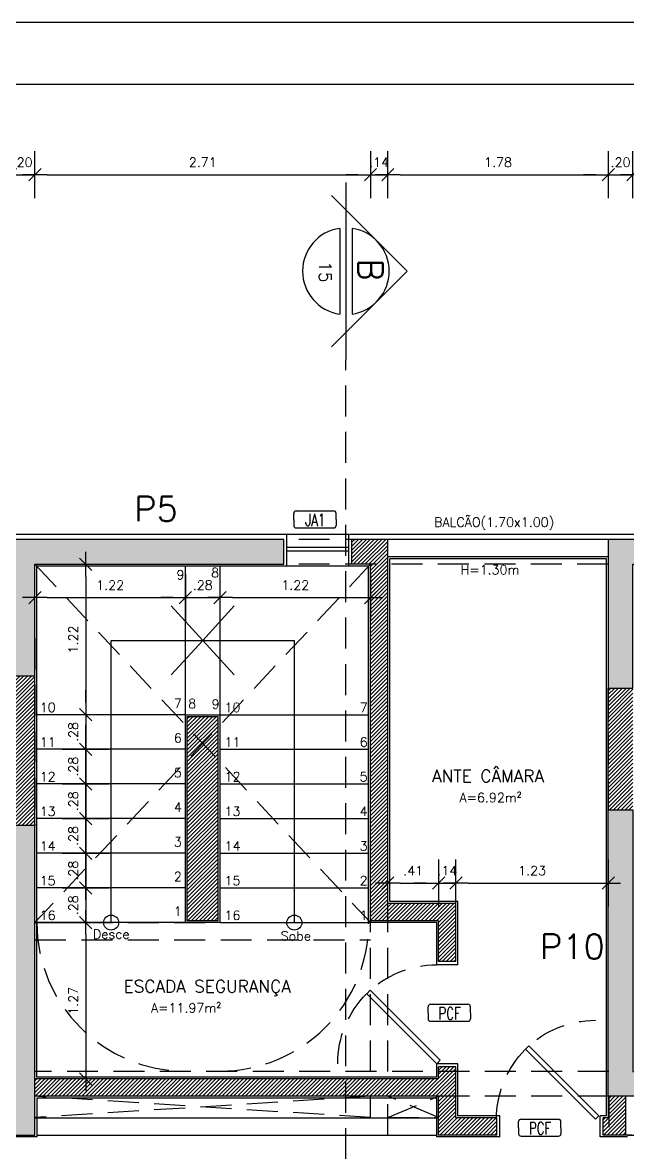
# Model space of a CAD drawing. Header units: millimetres. Extents: x 1658.6 to 1706.6, y -26.2 to 3.6.
# Drawn here: x 1682.14 to 1687.03, y -5.58 to 3.55 of the extents above; entities that cross this region are included whole.
import ezdxf
from ezdxf.enums import TextEntityAlignment as Align

# ---------------------------------------------------------------- set-up
doc = ezdxf.new("R2010")
doc.units = ezdxf.units.MM
doc.linetypes.add('DASHED2', pattern=[0.375, 0.25, -0.125])
doc.linetypes.add('HIDDEN', pattern=[0.375, 0.25, -0.125])
for name, color, linetype in [('CERCADURA', 5, 'Continuous'), ('COTA', 11, 'Continuous'), ('EM VISTA', 2, 'Continuous'), ('EMVISTA', 2, 'Continuous'), ('ESQUADRIA', 2, 'Continuous'), ('ESQUADRIA CT', 2, 'Continuous'), ('HACHURA 1', 8, 'Continuous'), ('HACHURIA', 11, 'Continuous'), ('IND CORTE', 3, 'Continuous'), ('INDICACOES', 2, 'Continuous'), ('LINHA', 1, 'Continuous'), ('PAREDE', 7, 'Continuous'), ('PILAR', 21, 'Continuous'), ('PISO', 1, 'Continuous'), ('PROJECAO', 1, 'DASHED2'), ('TEXTO 1', 3, 'Continuous'), ('TEXTO 2', 2, 'Continuous')]:
    doc.layers.add(name, color=color, linetype=linetype)
doc.styles.add('ROMANS', font='romans.shx')
doc.dimstyles.new('Copy of TICK50', dxfattribs={"dimtxt": 0.075, "dimasz": 0.0995, "dimexe": 0.18, "dimexo": 0.0625, "dimgap": 0.063, "dimtad": 1, "dimrnd": 0.005, "dimzin": 4, "dimdsep": 46, "dimtxsty": 'ROMANS', "dimblk1": 'TICK', "dimblk2": 'TICK', "dimsah": 1, "dimcen": 0.09, "dimse1": 1, "dimse2": 1, "dimclrd": 256, "dimclrt": 2, "dimaunit": 1, "dimadec": 4, "dimazin": 0, "dimtfac": 1, "dimtix": 1, "dimtmove": 2, "dimatfit": 3, "dimldrblk": 'TICK', "dimfxl": 0.18, "dimtfillclr": 256, "dimtolj": 1, "dimtzin": 0, "dimlwd": -1, "dimarcsym": 0})
pattern_1 = [(45, (165.067811655555, 77.56085879527937), (-0.01571544821187102, 0.01571544821187102), [])]
pattern_2 = [(228.0128, (-1645.268040395656, 13.48298928568982), (-1.422401208612721, -1.60020196626588), [0.02392047, -2.368135]), (184.9697, (-1645.284042395656, 13.46520928568982), (2.133603451432539, 0.1777987452771221), [0.04104835, -4.06378]), (132.5104, (-1645.324936395656, 13.46165328568982), (1.777998706283219, -1.955801910472229), [0.02894374, -2.865429]), (267.2737, (-1645.394278395656, 13.41720328568982), (0.1777992279579721, 3.55599885573565), [0.03738035, -3.700648]), (292.8337, (-1645.396056395656, 13.37986528568982), (-0.8890025238851333, 2.133601213103578), [0.03665438, -3.628786]), (357.2737, (-1645.381832395656, 13.34608328568982), (-3.55599885573565, 0.1777992279579723), [0.03738035, -3.700648]), (37.6942, (-1645.344494395656, 13.34430528568982), (-2.311401460286795, -1.777998414988943), [0.04943357999999999, -4.893917000000001]), (72.2553, (-1645.305378395656, 13.37453128568982), (1.244602489582704, 3.911601134422548), [0.0466704, -4.620371]), (121.4296, (-1645.291154395656, 13.41898128568982), (-1.422400366468514, 2.311397281198088), [0.03750691, -3.713185]), (175.2364, (-1645.310712395656, 13.45098528568982), (1.955798463713812, -0.1777983313904809), [0.04281990999999998, -2.098172999999999]), (222.3974, (-1645.353384395656, 13.45454128568982), (-2.13360006420678, -1.955797455544588), [0.05537546, -5.482176]), (138.8141, (-1645.218256395656, 13.41542528568982), (-1.244599207195732, 1.06679835899868), [0.01890035, -1.871142]), (171.4692, (-1645.232480395656, 13.42787128568982), (2.311396471691398, -0.3556008960031989), [0.03595773999999997, -3.559821999999999]), (225, (-1645.268040395656, 13.43320528568982), (-3.730349362740526e-17, -0.1777998788090138), [0.02514463, -0.2263023]), (203.1986, (-1645.280486395656, 13.45454128568982), (0.8890029977913583, 0.3556015592014385), [0.01354087, -1.340542]), (291.8014, (-1645.292932395656, 13.44920728568982), (-0.1778001247326156, 0.5334003436112306), [0.01914962, -0.9383360000000001]), (30.9638, (-1645.285820395656, 13.43142728568982), (0.5333994368365759, 0.3556002771062386), [0.03110239999999999, -1.005640999999999]), (161.5651, (-1645.259150395656, 13.44742928568982), (0.3556001622726687, -0.1777997355725554), [0.02249009, -0.539763]), (16.38950000000001, (-1645.396056395656, 13.44920728568982), (1.778000980977855, 0.5333988904977464), [0.03150616000000001, -3.119116]), (70.3462, (-1645.365830395656, 13.45809728568982), (-0.7111980182073556, -1.95579723419815), [0.02643193, -2.616754]), (293.1986, (-1645.259150395656, 13.48298928568982), (-0.3556015592014385, 0.8890029977913584), [0.0270816, -1.327004]), (343.6105, (-1645.248482395656, 13.45809728568982), (-1.778000980977855, 0.5333988904977468), [0.03150615999999998, -3.119115999999999]), (339.444, (-1645.396056395656, 13.33897128568982), (-0.8890011034979137, 0.3555995685235097), [0.03038245, -1.488739]), (294.7751, (-1645.367608395656, 13.32830328568982), (-0.8889979282538788, 1.955799091830967), [0.02545703999999999, -2.520251999999999]), (66.80140000000002, (-1645.257372395656, 13.30518928568982), (0.3556015592014388, 0.8890029977913583), [0.0270816, -1.327004]), (17.35400000000001, (-1645.246704395656, 13.33008128568982), (-2.311400124730197, -0.7111989272923943), [0.02980481, -2.950667999999999]), (69.444, (-1645.344494395656, 13.30518928568982), (-0.3555995685235101, -0.8890011034979135), [0.01519126, -1.503936]), (101.3099, (-1645.268040395656, 13.30518928568982), (-0.1777991224021144, 0.7111977222631835), [0.009066049999999999, -0.8975399999999999]), (165.9638, (-1645.269818395656, 13.31407928568982), (0.5334003748288021, -0.1777996922886549), [0.03665438, -0.6964335]), (186.0090000000001, (-1645.305378395656, 13.32296928568982), (1.777997378109956, 0.1777995847983501), [0.03396869, -3.362898]), (303.6901, (-1645.285820395656, 13.41542528568982), (-0.1778000609915063, 0.3555996569462287), [0.02564268, -0.6154246]), (353.1572, (-1645.271596395656, 13.39408928568982), (3.02260124996504, -0.3556015926158388), [0.04476898999999999, -4.43212]), (60.94540000000001, (-1645.227146395656, 13.38875528568982), (-0.7111983456080363, -1.244597032758389), [0.01830556, -1.812258]), (90, (-1645.218256395656, 13.40475728568982), (-0.1778, 0.1778), [0.010668, -0.167132]), (120.2564, (-1645.308934395656, 13.32830328568982), (0.7111984926785277, -1.244599372273429), [0.02470069, -2.445373]), (48.01279999999999, (-1645.321380395656, 13.34963928568982), (1.42240120861272, 1.600201966265881), [0.04784101, -2.344216]), (0, (-1645.289376395656, 13.38519928568982), (0.1778, 0.1778), [0.046228, -0.131572]), (325.3048, (-1645.243148395656, 13.38519928568982), (-1.777996919366758, 1.244600118333933), [0.0281127, -2.783151]), (254.0546, (-1645.220034395656, 13.36919728568982), (-0.1778004535791032, -0.7112016942242539), [0.02588803, -1.268519]), (207.646, (-1645.227146395656, 13.34430528568982), (-3.37819881343159, -1.778001118230637), [0.04215015, -4.172875]), (175.4261, (-1645.264484395656, 13.32474728568982), (-2.311400532332326, 0.1777991397853624), [0.04459202999999998, -4.414605999999997]), (175.4261, (-1645.264484395656, 13.32474728568982), (-2.311400532332326, 0.1777991397853624), [0.04459202999999998, -4.414605999999997])]

# ---------------------------------------------------------------- blocks, each defined once
blk = doc.blocks.new('IND ESQUADRIAS')
for p, q in [((-0.2563558479264429, 0.1030012551640027), (-0.2563558479264429, 0.1762319728281909)), ((-0.2265853104265716, 0.2060025103278349), (0.2265853104265716, 0.2060025103278349)), ((0.2563558479265566, 0.1030012551640027), (0.2563558479265566, 0.1762319728281909)), ((-0.2563558479264429, 0.1030012551640027), (-0.2563558479264429, 0.02977053749978609)), ((-0.2265853104265716, 1.13686837721616e-13), (0.2265853104265716, -1.4210854715202e-13)), ((0.2563558479265566, 0.1030012551640027), (0.2563558479265566, 0.02977053749978609))]:
    blk.add_line(p, q)
for centre, start, end in [((-0.2265853104265716, 0.1762319728281909), 90.00000000002606, 180), ((0.2265853104265716, 0.1762319728281909), 0, 89.99999999997395), ((-0.2265853104265716, 0.02977053749978609), 180, 269.9999999999739), ((0.2265853104265716, 0.02977053749978609), 270.000000000026, 0)]:
    blk.add_arc(centre, 0.02977053750000018, start, end)
at = {"linetype": 'ByBlock', "style": 'ROMANS', "width": 0.7}
blk.add_attdef('P01', text='', height=0.15, dxfattribs=at).set_placement((0.004060482612999294, -0.02483593413271024), align=Align.BOTTOM_CENTER)
blk = doc.blocks.new('TICK')
at = {"layer": 'COTA'}
for p, q in [((0, 1.907592907288972), (0, -1.907600000000002)), ((-1, 0), (1, 0))]:
    blk.add_line(p, q, dxfattribs=at)
at = {"layer": 'COTA', "color": 2}
blk.add_line((0.5, 0.5), (-0.5, -0.5), dxfattribs=at)
blk = doc.blocks.new('*D121')
at = {"layer": 'COTA'}
blk.add_line((1685.743947151717, -3.402529357685523), (1686.774948974359, -3.402529357685523), dxfattribs=at)
at = {"layer": 'Defpoints', "color": 0}
for p in [(1686.874448974359, -2.811813742991816), (1686.874448974359, -3.402529357685523), (1685.644447151717, -3.566812418462774)]:
    blk.add_point(p, dxfattribs=at)
at = {"layer": 'COTA', "xscale": 0.0995, "yscale": 0.0995, "zscale": 0.0995, "rotation": 180}
blk.add_blockref('TICK', (1685.644447151717, -3.402529357685523), dxfattribs=at)
at = {"layer": 'COTA', "xscale": 0.0995, "yscale": 0.0995, "zscale": 0.0995}
blk.add_blockref('TICK', (1686.874448974359, -3.402529357685523), dxfattribs=at)
at = {"layer": 'COTA', "color": 2, "insert": (1686.259448063038, -3.302029357685523), "char_height": 0.075, "attachment_point": 5, "style": 'ROMANS'}
blk.add_mtext('\\A1;1.23', dxfattribs=at)
blk = doc.blocks.new('*D120')
at = {"layer": 'COTA'}
for p, q in [((1685.404947151717, -3.402529357685523), (1685.305447151717, -3.402529357685523)), ((1685.504447151717, -3.402529357685523), (1685.644447151717, -3.402529357685523)), ((1685.743947151717, -3.402529357685523), (1685.843447151717, -3.402529357685523))]:
    blk.add_line(p, q, dxfattribs=at)
at = {"layer": 'Defpoints', "color": 0}
for p in [(1685.644447151717, -3.402529357685523), (1685.644447151717, -3.566812418462774), (1685.504447151717, -3.706812418462775)]:
    blk.add_point(p, dxfattribs=at)
at = {"layer": 'COTA', "xscale": 0.0995, "yscale": 0.0995, "zscale": 0.0995}
blk.add_blockref('TICK', (1685.504447151717, -3.402529357685523), dxfattribs=at)
at = {"layer": 'COTA', "xscale": 0.0995, "yscale": 0.0995, "zscale": 0.0995, "rotation": 180}
blk.add_blockref('TICK', (1685.644447151717, -3.402529357685523), dxfattribs=at)
at = {"layer": 'COTA', "color": 2, "insert": (1685.574447151717, -3.302029357685523), "char_height": 0.075, "attachment_point": 5, "style": 'ROMANS'}
blk.add_mtext('\\A1;.14', dxfattribs=at)
blk = doc.blocks.new('*D119')
at = {"layer": 'COTA'}
blk.add_line((1685.193947151717, -3.402529357685523), (1685.404947151717, -3.402529357685523), dxfattribs=at)
at = {"layer": 'Defpoints', "color": 0}
for p in [(1685.504447151717, -3.402529357685523), (1685.094447151717, -3.566812418462774), (1685.504447151717, -3.706812418462775)]:
    blk.add_point(p, dxfattribs=at)
at = {"layer": 'COTA', "xscale": 0.0995, "yscale": 0.0995, "zscale": 0.0995, "rotation": 180}
blk.add_blockref('TICK', (1685.094447151717, -3.402529357685523), dxfattribs=at)
at = {"layer": 'COTA', "xscale": 0.0995, "yscale": 0.0995, "zscale": 0.0995}
blk.add_blockref('TICK', (1685.504447151717, -3.402529357685523), dxfattribs=at)
at = {"layer": 'COTA', "color": 2, "insert": (1685.299447151717, -3.302029357685523), "char_height": 0.075, "attachment_point": 5, "style": 'ROMANS'}
blk.add_mtext('\\A1;.41', dxfattribs=at)
blk = doc.blocks.new('*D118')
at = {"layer": 'COTA'}
blk.add_line((1683.838947151717, -1.095824867234285), (1684.854947151717, -1.095824867234285), dxfattribs=at)
at = {"layer": 'Defpoints', "color": 0}
for p in [(1683.739447151717, -0.8418124184628084), (1684.954447151717, -0.8268124184628078), (1684.954447151717, -1.095824867234285)]:
    blk.add_point(p, dxfattribs=at)
at = {"layer": 'COTA', "xscale": 0.0995, "yscale": 0.0995, "zscale": 0.0995, "rotation": 180}
blk.add_blockref('TICK', (1683.739447151717, -1.095824867234285), dxfattribs=at)
at = {"layer": 'COTA', "xscale": 0.0995, "yscale": 0.0995, "zscale": 0.0995}
blk.add_blockref('TICK', (1684.954447151717, -1.095824867234285), dxfattribs=at)
at = {"layer": 'COTA', "color": 2, "insert": (1684.346947151717, -0.9953248672342847), "char_height": 0.075, "attachment_point": 5, "style": 'ROMANS'}
blk.add_mtext('\\A1;1.22', dxfattribs=at)
blk = doc.blocks.new('*D117')
at = {"layer": 'COTA'}
for p, q in [((1683.359947151717, -1.095824867234285), (1683.260447151717, -1.095824867234285)), ((1683.459447151717, -1.095824867234285), (1683.739447151717, -1.095824867234285)), ((1683.838947151717, -1.095824867234285), (1683.938447151717, -1.095824867234285))]:
    blk.add_line(p, q, dxfattribs=at)
at = {"layer": 'Defpoints', "color": 0}
for p in [(1683.459447151717, -0.84181241846278), (1683.739447151717, -0.8418124184628084), (1683.739447151717, -1.095824867234285)]:
    blk.add_point(p, dxfattribs=at)
at = {"layer": 'COTA', "xscale": 0.0995, "yscale": 0.0995, "zscale": 0.0995}
blk.add_blockref('TICK', (1683.459447151717, -1.095824867234285), dxfattribs=at)
at = {"layer": 'COTA', "xscale": 0.0995, "yscale": 0.0995, "zscale": 0.0995, "rotation": 180}
blk.add_blockref('TICK', (1683.739447151717, -1.095824867234285), dxfattribs=at)
at = {"layer": 'COTA', "color": 2, "insert": (1683.599447151717, -0.9953248672342847), "char_height": 0.075, "attachment_point": 5, "style": 'ROMANS'}
blk.add_mtext('\\A1;.28', dxfattribs=at)
blk = doc.blocks.new('*D116')
at = {"layer": 'COTA'}
blk.add_line((1682.343947151717, -1.095824867234285), (1683.359947151717, -1.095824867234285), dxfattribs=at)
at = {"layer": 'Defpoints', "color": 0}
for p in [(1682.244447151717, -0.8268124184628505), (1683.459447151717, -0.84181241846278), (1683.459447151717, -1.095824867234285)]:
    blk.add_point(p, dxfattribs=at)
at = {"layer": 'COTA', "xscale": 0.0995, "yscale": 0.0995, "zscale": 0.0995, "rotation": 180}
blk.add_blockref('TICK', (1682.244447151717, -1.095824867234285), dxfattribs=at)
at = {"layer": 'COTA', "xscale": 0.0995, "yscale": 0.0995, "zscale": 0.0995}
blk.add_blockref('TICK', (1683.459447151717, -1.095824867234285), dxfattribs=at)
at = {"layer": 'COTA', "color": 2, "insert": (1682.851947151717, -0.9953248672342847), "char_height": 0.075, "attachment_point": 5, "style": 'ROMANS'}
blk.add_mtext('\\A1;1.22', dxfattribs=at)
blk = doc.blocks.new('*D115')
at = {"layer": 'COTA'}
blk.add_line((1682.654211987187, -3.821312418462832), (1682.654211987187, -4.885666469699962), dxfattribs=at)
at = {"layer": 'Defpoints', "color": 0}
for p in [(1682.259447151717, -3.721812418462832), (1682.244447151717, -4.985166469699962), (1682.654211987187, -4.985166469699962)]:
    blk.add_point(p, dxfattribs=at)
at = {"layer": 'COTA', "xscale": 0.0995, "yscale": 0.0995, "zscale": 0.0995}
for p, rotation in [((1682.654211987187, -3.721812418462832), 90), ((1682.654211987187, -4.985166469699962), 270)]:
    blk.add_blockref('TICK', p, dxfattribs=dict(at, rotation=rotation))
at = {"layer": 'COTA', "color": 2, "insert": (1682.553711987187, -4.353489444081397), "char_height": 0.075, "attachment_point": 5, "rotation": 90, "style": 'ROMANS'}
blk.add_mtext('\\A1;1.27', dxfattribs=at)
blk = doc.blocks.new('*D114')
at = {"layer": 'COTA'}
for p, q in [((1682.654211987187, -3.342312418462831), (1682.654211987187, -3.242812418462831)), ((1682.654211987187, -3.441812418462831), (1682.654211987187, -3.721812418462832)), ((1682.654211987187, -3.821312418462832), (1682.654211987187, -3.920812418462832))]:
    blk.add_line(p, q, dxfattribs=at)
at = {"layer": 'Defpoints', "color": 0}
for p in [(1682.259447151717, -3.441812418462831), (1682.259447151717, -3.721812418462832), (1682.654211987187, -3.721812418462832)]:
    blk.add_point(p, dxfattribs=at)
at = {"layer": 'COTA', "xscale": 0.0995, "yscale": 0.0995, "zscale": 0.0995}
for p, rotation in [((1682.654211987187, -3.441812418462831), 270), ((1682.654211987187, -3.721812418462832), 90)]:
    blk.add_blockref('TICK', p, dxfattribs=dict(at, rotation=rotation))
at = {"layer": 'COTA', "color": 2, "insert": (1682.553711987187, -3.581812418462832), "char_height": 0.075, "attachment_point": 5, "rotation": 90, "style": 'ROMANS'}
blk.add_mtext('\\A1;.28', dxfattribs=at)
blk = doc.blocks.new('*D113')
at = {"layer": 'COTA'}
for p, q in [((1682.654211987187, -3.06231241846283), (1682.654211987187, -2.96281241846283)), ((1682.654211987187, -3.16181241846283), (1682.654211987187, -3.441812418462831)), ((1682.654211987187, -3.541312418462831), (1682.654211987187, -3.640812418462831))]:
    blk.add_line(p, q, dxfattribs=at)
at = {"layer": 'Defpoints', "color": 0}
for p in [(1682.259447151717, -3.16181241846283), (1682.259447151717, -3.441812418462831), (1682.654211987187, -3.441812418462831)]:
    blk.add_point(p, dxfattribs=at)
at = {"layer": 'COTA', "xscale": 0.0995, "yscale": 0.0995, "zscale": 0.0995}
for p, rotation in [((1682.654211987187, -3.16181241846283), 270), ((1682.654211987187, -3.441812418462831), 90)]:
    blk.add_blockref('TICK', p, dxfattribs=dict(at, rotation=rotation))
at = {"layer": 'COTA', "color": 2, "insert": (1682.553711987187, -3.301812418462831), "char_height": 0.075, "attachment_point": 5, "rotation": 90, "style": 'ROMANS'}
blk.add_mtext('\\A1;.28', dxfattribs=at)
blk = doc.blocks.new('*D112')
at = {"layer": 'COTA'}
for p, q in [((1682.654211987187, -2.782312418462829), (1682.654211987187, -2.682812418462829)), ((1682.654211987187, -2.881812418462829), (1682.654211987187, -3.16181241846283)), ((1682.654211987187, -3.26131241846283), (1682.654211987187, -3.36081241846283))]:
    blk.add_line(p, q, dxfattribs=at)
at = {"layer": 'Defpoints', "color": 0}
for p in [(1682.259447151717, -2.881812418462829), (1682.259447151717, -3.16181241846283), (1682.654211987187, -3.16181241846283)]:
    blk.add_point(p, dxfattribs=at)
at = {"layer": 'COTA', "xscale": 0.0995, "yscale": 0.0995, "zscale": 0.0995}
for p, rotation in [((1682.654211987187, -2.881812418462829), 270), ((1682.654211987187, -3.16181241846283), 90)]:
    blk.add_blockref('TICK', p, dxfattribs=dict(at, rotation=rotation))
at = {"layer": 'COTA', "color": 2, "insert": (1682.553711987187, -3.021812418462829), "char_height": 0.075, "attachment_point": 5, "rotation": 90, "style": 'ROMANS'}
blk.add_mtext('\\A1;.28', dxfattribs=at)
blk = doc.blocks.new('*D111')
at = {"layer": 'COTA'}
for p, q in [((1682.654211987187, -2.502312418462828), (1682.654211987187, -2.402812418462828)), ((1682.654211987187, -2.601812418462828), (1682.654211987187, -2.881812418462829)), ((1682.654211987187, -2.981312418462829), (1682.654211987187, -3.080812418462829))]:
    blk.add_line(p, q, dxfattribs=at)
at = {"layer": 'Defpoints', "color": 0}
for p in [(1682.259447151717, -2.601812418462828), (1682.259447151717, -2.881812418462829), (1682.654211987187, -2.881812418462829)]:
    blk.add_point(p, dxfattribs=at)
at = {"layer": 'COTA', "xscale": 0.0995, "yscale": 0.0995, "zscale": 0.0995}
for p, rotation in [((1682.654211987187, -2.601812418462828), 270), ((1682.654211987187, -2.881812418462829), 90)]:
    blk.add_blockref('TICK', p, dxfattribs=dict(at, rotation=rotation))
at = {"layer": 'COTA', "color": 2, "insert": (1682.553711987187, -2.741812418462828), "char_height": 0.075, "attachment_point": 5, "rotation": 90, "style": 'ROMANS'}
blk.add_mtext('\\A1;.28', dxfattribs=at)
blk = doc.blocks.new('*D110')
at = {"layer": 'COTA'}
for p, q in [((1682.654211987187, -2.222312418462827), (1682.654211987187, -2.122812418462827)), ((1682.654211987187, -2.321812418462827), (1682.654211987187, -2.601812418462828)), ((1682.654211987187, -2.701312418462828), (1682.654211987187, -2.800812418462828))]:
    blk.add_line(p, q, dxfattribs=at)
at = {"layer": 'Defpoints', "color": 0}
for p in [(1682.259447151717, -2.321812418462827), (1682.259447151717, -2.601812418462828), (1682.654211987187, -2.601812418462828)]:
    blk.add_point(p, dxfattribs=at)
at = {"layer": 'COTA', "xscale": 0.0995, "yscale": 0.0995, "zscale": 0.0995}
for p, rotation in [((1682.654211987187, -2.321812418462827), 270), ((1682.654211987187, -2.601812418462828), 90)]:
    blk.add_blockref('TICK', p, dxfattribs=dict(at, rotation=rotation))
at = {"layer": 'COTA', "color": 2, "insert": (1682.553711987187, -2.461812418462827), "char_height": 0.075, "attachment_point": 5, "rotation": 90, "style": 'ROMANS'}
blk.add_mtext('\\A1;.28', dxfattribs=at)
blk = doc.blocks.new('*D109')
at = {"layer": 'COTA'}
for p, q in [((1682.654211987187, -1.942312418462826), (1682.654211987187, -1.842812418462826)), ((1682.654211987187, -2.041812418462825), (1682.654211987187, -2.321812418462827)), ((1682.654211987187, -2.421312418462827), (1682.654211987187, -2.520812418462826))]:
    blk.add_line(p, q, dxfattribs=at)
at = {"layer": 'Defpoints', "color": 0}
for p in [(1682.259447151717, -2.041812418462825), (1682.259447151717, -2.321812418462827), (1682.654211987187, -2.321812418462827)]:
    blk.add_point(p, dxfattribs=at)
at = {"layer": 'COTA', "xscale": 0.0995, "yscale": 0.0995, "zscale": 0.0995}
for p, rotation in [((1682.654211987187, -2.041812418462825), 270), ((1682.654211987187, -2.321812418462827), 90)]:
    blk.add_blockref('TICK', p, dxfattribs=dict(at, rotation=rotation))
at = {"layer": 'COTA', "color": 2, "insert": (1682.553711987187, -2.181812418462826), "char_height": 0.075, "attachment_point": 5, "rotation": 90, "style": 'ROMANS'}
blk.add_mtext('\\A1;.28', dxfattribs=at)
blk = doc.blocks.new('*D108')
at = {"layer": 'COTA'}
blk.add_line((1682.654211987187, -0.9263124184628505), (1682.654211987187, -1.942312418462826), dxfattribs=at)
at = {"layer": 'Defpoints', "color": 0}
for p in [(1682.244447151717, -0.8268124184628505), (1682.259447151717, -2.041812418462825), (1682.654211987187, -2.041812418462825)]:
    blk.add_point(p, dxfattribs=at)
at = {"layer": 'COTA', "xscale": 0.0995, "yscale": 0.0995, "zscale": 0.0995}
for p, rotation in [((1682.654211987187, -0.8268124184628505), 90), ((1682.654211987187, -2.041812418462825), 270)]:
    blk.add_blockref('TICK', p, dxfattribs=dict(at, rotation=rotation))
at = {"layer": 'COTA', "color": 2, "insert": (1682.553711987187, -1.434312418462838), "char_height": 0.075, "attachment_point": 5, "rotation": 90, "style": 'ROMANS'}
blk.add_mtext('\\A1;1.22', dxfattribs=at)
blk = doc.blocks.new('IND CORTE')
at = {"layer": 'IND CORTE', "color": 2}
for p, q in [((-0.01223641295382549, -0.002336918017165956), (0, 0.009899494936629338)), ((0.01223641295382549, -0.002336918017165956), (0, 0.009899494936629338)), ((-0.006928203230472718, 0.0009999999999976694), (0.006928203230017971, 0.0009999999999976694)), ((-0.006928203230472718, -0.001000000000002998), (0.006928203230017971, -0.001000000000002998))]:
    blk.add_line(p, q, dxfattribs=at)
at = {"layer": 'IND CORTE', "color": 7}
blk.add_line((-0.0143468238998139, 0), (0.0143468238998139, 1.77635683940025e-15), dxfattribs=at)
at = {"layer": 'IND CORTE', "color": 2}
for start, end in [(8.213210701578635, 171.7867892984214), (188.2132107015786, 351.786789298451)]:
    blk.add_arc((0, 0), 0.006999999999999998, start, end, dxfattribs=at)
at = {"layer": 'IND CORTE', "color": 7, "style": 'ROMANS'}
blk.add_attdef('A', text='', height=0.004, dxfattribs=at).set_placement((-0.0002638541395754146, 0.003983850563503921), align=Align.MIDDLE)
at = {"layer": 'IND CORTE', "style": 'ROMANS'}
blk.add_attdef('00/00', text='', height=0.002, dxfattribs=at).set_placement((0.0001095410193556745, -0.003320245139761369), align=Align.MIDDLE)
blk = doc.blocks.new('*D68')
at = {"layer": 'COTA'}
blk.add_line((1684.823947151718, -6.21899981550807), (1693.039947151719, -6.21899981550807), dxfattribs=at)
at = {"layer": 'Defpoints', "color": 0}
for p in [(1693.139447151719, -5.553458367225545), (1693.139447151719, -6.21899981550807), (1684.724447151718, -7.068458367225539)]:
    blk.add_point(p, dxfattribs=at)
at = {"layer": 'COTA', "xscale": 0.0995, "yscale": 0.0995, "zscale": 0.0995, "rotation": 180}
blk.add_blockref('TICK', (1684.724447151718, -6.21899981550807), dxfattribs=at)
at = {"layer": 'COTA', "xscale": 0.0995, "yscale": 0.0995, "zscale": 0.0995}
blk.add_blockref('TICK', (1693.139447151719, -6.21899981550807), dxfattribs=at)
at = {"layer": 'COTA', "color": 2, "insert": (1688.931947151719, -6.11849981550807), "char_height": 0.075, "attachment_point": 5, "style": 'ROMANS'}
blk.add_mtext('\\A1;8.42', dxfattribs=at)
blk = doc.blocks.new('*D29')
at = {"layer": 'COTA'}
blk.add_line((1687.173947151718, 2.320982097191134), (1688.854947151719, 2.320982097191134), dxfattribs=at)
at = {"layer": 'Defpoints', "color": 0}
for p in [(1688.954447151719, 2.320982097191134), (1687.074447151718, -0.8268124184627794), (1688.954447151719, -0.826812418463021)]:
    blk.add_point(p, dxfattribs=at)
at = {"layer": 'COTA', "xscale": 0.0995, "yscale": 0.0995, "zscale": 0.0995, "rotation": 180}
blk.add_blockref('TICK', (1687.074447151718, 2.320982097191134), dxfattribs=at)
at = {"layer": 'COTA', "xscale": 0.0995, "yscale": 0.0995, "zscale": 0.0995}
blk.add_blockref('TICK', (1688.954447151719, 2.320982097191134), dxfattribs=at)
at = {"layer": 'COTA', "color": 2, "insert": (1688.014447151718, 2.421482097191134), "char_height": 0.075, "attachment_point": 5, "style": 'ROMANS'}
blk.add_mtext('\\A1;1.88', dxfattribs=at)
blk = doc.blocks.new('*D53')
at = {"layer": 'COTA'}
for p, q in [((1686.774947151718, 2.320982097191134), (1686.675447151718, 2.320982097191134)), ((1686.874447151718, 2.320982097191134), (1687.074447151718, 2.320982097191134)), ((1687.173947151718, 2.320982097191134), (1687.273447151718, 2.320982097191134))]:
    blk.add_line(p, q, dxfattribs=at)
at = {"layer": 'Defpoints', "color": 0}
for p in [(1687.074447151718, 2.320982097191134), (1686.874447151718, -0.6268124184627766), (1687.074447151718, -0.8268124184627794)]:
    blk.add_point(p, dxfattribs=at)
at = {"layer": 'COTA', "xscale": 0.0995, "yscale": 0.0995, "zscale": 0.0995}
blk.add_blockref('TICK', (1686.874447151718, 2.320982097191134), dxfattribs=at)
at = {"layer": 'COTA', "xscale": 0.0995, "yscale": 0.0995, "zscale": 0.0995, "rotation": 180}
blk.add_blockref('TICK', (1687.074447151718, 2.320982097191134), dxfattribs=at)
at = {"layer": 'COTA', "color": 2, "insert": (1686.974447151718, 2.421482097191134), "char_height": 0.075, "attachment_point": 5, "style": 'ROMANS'}
blk.add_mtext('\\A1;.20', dxfattribs=at)
blk = doc.blocks.new('*D52')
at = {"layer": 'COTA'}
blk.add_line((1685.193947151717, 2.320982097191134), (1686.774947151718, 2.320982097191134), dxfattribs=at)
at = {"layer": 'Defpoints', "color": 0}
for p in [(1686.874447151718, 2.320982097191134), (1685.094447151717, -0.6268124184627766), (1686.874447151718, -0.6268124184627766)]:
    blk.add_point(p, dxfattribs=at)
at = {"layer": 'COTA', "xscale": 0.0995, "yscale": 0.0995, "zscale": 0.0995, "rotation": 180}
blk.add_blockref('TICK', (1685.094447151717, 2.320982097191134), dxfattribs=at)
at = {"layer": 'COTA', "xscale": 0.0995, "yscale": 0.0995, "zscale": 0.0995}
blk.add_blockref('TICK', (1686.874447151718, 2.320982097191134), dxfattribs=at)
at = {"layer": 'COTA', "color": 2, "insert": (1685.984447151718, 2.421482097191134), "char_height": 0.075, "attachment_point": 5, "style": 'ROMANS'}
blk.add_mtext('\\A1;1.78', dxfattribs=at)
blk = doc.blocks.new('*D51')
at = {"layer": 'COTA'}
for p, q in [((1684.854947151717, 2.320982097191134), (1684.755447151717, 2.320982097191134)), ((1684.954447151717, 2.320982097191134), (1685.094447151717, 2.320982097191134)), ((1685.193947151717, 2.320982097191134), (1685.293447151717, 2.320982097191134))]:
    blk.add_line(p, q, dxfattribs=at)
at = {"layer": 'Defpoints', "color": 0}
for p in [(1685.094447151717, 2.320982097191134), (1685.094447151717, -0.6268124184627766), (1684.954447151717, -0.8268124184628078)]:
    blk.add_point(p, dxfattribs=at)
at = {"layer": 'COTA', "xscale": 0.0995, "yscale": 0.0995, "zscale": 0.0995}
blk.add_blockref('TICK', (1684.954447151717, 2.320982097191134), dxfattribs=at)
at = {"layer": 'COTA', "xscale": 0.0995, "yscale": 0.0995, "zscale": 0.0995, "rotation": 180}
blk.add_blockref('TICK', (1685.094447151717, 2.320982097191134), dxfattribs=at)
at = {"layer": 'COTA', "color": 2, "insert": (1685.024447151717, 2.421482097191134), "char_height": 0.075, "attachment_point": 5, "style": 'ROMANS'}
blk.add_mtext('\\A1;.14', dxfattribs=at)
blk = doc.blocks.new('*D50')
at = {"layer": 'COTA'}
blk.add_line((1682.343947151717, 2.320982097191134), (1684.854947151717, 2.320982097191134), dxfattribs=at)
at = {"layer": 'Defpoints', "color": 0}
for p in [(1684.954447151717, 2.320982097191134), (1682.244447151717, -0.8268124184628505), (1684.954447151717, -0.8268124184628078)]:
    blk.add_point(p, dxfattribs=at)
at = {"layer": 'COTA', "xscale": 0.0995, "yscale": 0.0995, "zscale": 0.0995, "rotation": 180}
blk.add_blockref('TICK', (1682.244447151717, 2.320982097191134), dxfattribs=at)
at = {"layer": 'COTA', "xscale": 0.0995, "yscale": 0.0995, "zscale": 0.0995}
blk.add_blockref('TICK', (1684.954447151717, 2.320982097191134), dxfattribs=at)
at = {"layer": 'COTA', "color": 2, "insert": (1683.599447151717, 2.421482097191134), "char_height": 0.075, "attachment_point": 5, "style": 'ROMANS'}
blk.add_mtext('\\A1;2.71', dxfattribs=at)
blk = doc.blocks.new('*D28')
at = {"layer": 'COTA'}
for p, q in [((1681.944947151717, 2.320982097191134), (1681.845447151717, 2.320982097191134)), ((1682.044447151717, 2.320982097191134), (1682.244447151717, 2.320982097191134)), ((1682.343947151717, 2.320982097191134), (1682.443447151717, 2.320982097191134))]:
    blk.add_line(p, q, dxfattribs=at)
at = {"layer": 'Defpoints', "color": 0}
for p in [(1682.244447151717, 2.320982097191134), (1682.044447151717, -0.5768124184628078), (1682.244447151717, -0.8268124184628505)]:
    blk.add_point(p, dxfattribs=at)
at = {"layer": 'COTA', "xscale": 0.0995, "yscale": 0.0995, "zscale": 0.0995}
blk.add_blockref('TICK', (1682.044447151717, 2.320982097191134), dxfattribs=at)
at = {"layer": 'COTA', "xscale": 0.0995, "yscale": 0.0995, "zscale": 0.0995, "rotation": 180}
blk.add_blockref('TICK', (1682.244447151717, 2.320982097191134), dxfattribs=at)
at = {"layer": 'COTA', "color": 2, "insert": (1682.144447151717, 2.421482097191134), "char_height": 0.075, "attachment_point": 5, "style": 'ROMANS'}
blk.add_mtext('\\A1;.20', dxfattribs=at)
blk = doc.blocks.new('P80')
at = {"layer": 'ESQUADRIA CT', "color": 1, "linetype": 'HIDDEN'}
blk.add_lwpolyline([(-1.78e-14, 0.7999999999999546, 0.414213562373095), (-0.8000000000000149, -2.84e-14, 0.414213562373095)], format="xyb", dxfattribs=at)
at = {"layer": 'ESQUADRIA CT'}
blk.add_lwpolyline([(-0.0274985200500559, -0.0274985200500737), (-0.5931823610801211, 0.5381853209800056), (-0.5656838410300651, 0.5656838410300509), (0, 0)], close=True, dxfattribs=at)
blk = doc.blocks.new('ESTRUTURA(20-03-2019)')
at = {"layer": 'HACHURA 1'}
h = blk.add_hatch(dxfattribs=at)
h.set_pattern_fill('GRAVEL', color=256, scale=0.007, style=0)
h.set_pattern_definition(pattern_2)
h.paths.add_polyline_path([(-17.86000000000058, 10.85999999999997), (-18.11000026886882, 10.85999999999997), (-18.11000026886882, 8.359999999999971), (-17.86000000000058, 8.359999999999971)])
h.paths.add_polyline_path([(-13.02999999999929, 10.98664462423369), (-13.22999817735808, 10.98664462423369), (-13.22999999999956, 8.673291897525516), (-13.2262440126874, 8.673291897525516), (-12.62999795094265, 8.673291897525516), (-12.62999795094265, 8.873291897525519), (-13.02999999999906, 8.873291897525519)])
h.paths.add_polyline_path([(-11.00999999999863, 13.17164594876273), (-13.22999999999934, 13.17164594876273), (-13.22999999999956, 11.97164594876273), (-13.02999999999952, 11.97164594876273), (-13.02999999999952, 12.97164594876273), (-11.00999999999863, 12.97164594876273)])
h.paths.add_polyline_path([(-6.959999999997308, 13.17164594876273), (-9.179999999998472, 13.17164594876273), (-9.179999999998245, 12.97164594876273), (-7.159999999997581, 12.97164594876273), (-7.159999999997126, 11.72164490159236), (-6.959999999997535, 11.72164490159237), (-6.959999999997308, 11.97164594876273)])
h.paths.add_polyline_path([(-8.457050623398118, 8.84787813238368), (-7.957050623398118, 8.84787813238368), (-7.957050623398118, 9.147878132383681), (-8.457050623398118, 9.147878132383681)], flags=9)
h = blk.add_hatch(dxfattribs=at)
h.set_pattern_fill('GRAVEL', color=256, scale=0.007, style=0)
h.set_pattern_definition(pattern_2)
h.paths.add_polyline_path([(-15.8500000000015, 13.17164594876273), (-18.06000000000063, 13.17164594876273), (-18.06000000000017, 12.07164528366802), (-17.86000000000081, 12.07164528366802), (-17.86000000000058, 12.37164594876272), (-17.86000000000035, 12.97164594876266), (-15.85000000000173, 12.97164594876266)])
at = {"layer": 'PILAR'}
for points in [[(-15.85000000000196, 13.17164594876273), (-18.06000000000063, 13.17164594876273), (-18.06000000000063, 12.07164528366802), (-17.86000000000058, 12.07164528366802), (-17.86000000000058, 12.97164594876266), (-15.85000000000196, 12.97164594876266), (-15.85000000000196, 13.17164594876273)], [(-13.22999999999956, 13.17164594876273), (-13.22999999999956, 11.97164594876273), (-13.02999999999952, 11.97164594876273), (-13.02999999999952, 12.97164594876273), (-11.00999999999863, 12.97164594876273), (-11.00999999999863, 13.17164594876273), (-13.22999999999956, 13.17164594876273)], [(-13.22999999999956, 8.673291897525516), (-13.22999817735808, 10.98664462423369), (-13.02999999999952, 10.98664462423369), (-13.02999999999952, 8.873291897525519), (-12.62999795094265, 8.873291897525519), (-12.62999795094265, 8.673291897525516), (-13.22999999999956, 8.673291897525516)], [(-18.11000026886882, 10.85999999999997), (-18.11000026886882, 8.359999999999971), (-17.86000000000058, 8.359999999999971), (-17.86000000000058, 10.85999999999997), (-18.11000026886882, 10.85999999999997)]]:
    blk.add_lwpolyline(points, dxfattribs=at)
at = {"layer": 'PROJECAO', "color": 11}
for p, q in [((-13.22999999999956, 13.17164594876273), (-15.85000000000196, 13.17164594876273)), ((-17.86000000000058, 12.97164594876266), (-15.15000000000009, 10.07664594876267)), ((-15.15000000000032, 12.97164594876273), (-17.86000000000058, 10.07664594876267)), ((-13.22999999999956, 12.97164594876273), (-15.85000000000196, 12.97164594876273)), ((-15.15000000000009, 8.873291897525519), (-15.15000000000009, 12.9716459487627)), ((-15.01000000000022, 8.873291897525519), (-15.01000000000022, 12.97164594876273)), ((-17.86000000000058, 12.37164594876272), (-17.86000000000058, 10.85999999999997)), ((-13.22999999999956, 11.97164594876273), (-13.22999817735808, 10.98664462423369)), ((-17.86000000000058, 10.07664594876267), (-15.15000000000032, 10.07664594876267)), ((-17.86000000000058, 9.936645948762674), (-15.15000000000009, 9.936645948762674)), ((-13.2262440126874, 8.873291897525519), (-17.86000000000058, 8.873291897525519)), ((-15.15000000000009, 8.673291897525516), (-17.86000000000058, 8.501645948762757)), ((-15.15000000000009, 8.501645948762729), (-17.86000000000058, 8.673291897525516)), ((-13.2262440126874, 8.673291897525516), (-17.86000000000058, 8.673291897525516)), ((-15.15000000000009, 8.499999999999972), (-15.15000000000009, 8.673291897525516)), ((-15.01000000000022, 8.359999999999971), (-15.01000000000022, 8.673291897525516)), ((-15.01000000000022, 8.501645948762729), (-14.60000000000014, 8.673291897525544)), ((-14.60000000000014, 8.501645948762729), (-15.01000000000022, 8.673291897525516)), ((-14.60000000000014, 8.501645948762729), (-14.60000000000014, 8.673291897525544)), ((-13.2262440126874, 8.673291897525516), (-13.2262440126874, 8.360000000012377)), ((-17.86000000000058, 8.499999999999972), (-15.15000000000009, 8.499999999999972)), ((-15.01000000000022, 8.501645948762729), (-14.60000000000014, 8.501645948762729)), ((-17.84500000000071, 8.359999999999971), (-15.01000000000022, 8.359999999999971)), ((-11.16499999999974, 8.360000000012377), (-13.22624401268718, 8.360000000012377))]:
    blk.add_line(p, q, dxfattribs=at)

msp = doc.modelspace()

# ---------------------------------------------------------------- hatches: boundary and pattern name
at = {"layer": 'HACHURA 1'}
h = msp.add_hatch(dxfattribs=at)
h.set_pattern_fill('ANSI31', color=256, scale=0.007, style=0)
h.set_pattern_definition(pattern_1)
h.paths.add_polyline_path([(1685.094447151717, -0.6268124184627908), (1684.804447151716, -0.6268124184627766), (1684.804447151716, -0.8268124184628078), (1684.954447151717, -0.8268124184628078), (1684.954447151717, -3.706812418462775), (1685.504447151717, -3.706812418462775), (1685.504447151717, -4.036812418462773), (1685.644447151717, -4.036812418462773), (1685.644447151717, -3.56681241846276), (1685.094447151717, -3.566812418462774)])
h.paths.add_polyline_path([(1689.094447151719, -0.8268124184627936), (1688.954447151719, -0.8268124184628078), (1688.954447151718, -1.300989444081381), (1689.094447151719, -1.300989444081381)])
h.paths.add_polyline_path([(1689.094447151719, -2.330989444081368), (1688.954447151719, -2.330989444081382), (1688.954447151719, -3.4209894440814), (1689.094447151719, -3.420989444081414)])
h.paths.add_polyline_path([(1689.094447151719, -4.450989444081401), (1688.954447151719, -4.450989444081401), (1688.954447151719, -4.925166469699988), (1689.094447151719, -4.925166469699988)])
h.paths.add_polyline_path([(1689.094447151719, -5.125166469699991), (1688.954447151719, -5.125166469699991), (1688.954447151718, -5.43845836722555), (1689.094447151719, -5.438458367225564)])
h.paths.add_polyline_path([(1691.064447151719, -0.8268124184627794), (1690.924447151719, -0.8268124184627794), (1690.924447151719, -1.300989444081381), (1691.06444715172, -1.300989444081395)])
h.paths.add_polyline_path([(1691.064447151719, -2.330989444081382), (1690.92444715172, -2.330989444081382), (1690.924447151719, -3.4209894440814), (1691.064447151719, -3.4209894440814)])
h.paths.add_polyline_path([(1691.064447151719, -4.450989444081401), (1690.924447151719, -4.450989444081401), (1690.92444715172, -4.925166469699988), (1691.064447151719, -4.925166469699974)])
h.paths.add_polyline_path([(1691.06444715172, -5.125166469699991), (1690.924447151719, -5.125166469699977), (1690.92444715172, -5.438458367225564), (1691.064447151719, -5.43845836722555)])
h.paths.add_polyline_path([(1683.724447151717, -2.05681241846284), (1683.474447151717, -2.05681241846284), (1683.474447151717, -3.706812418462832), (1683.724447151717, -3.706812418462832)])
h.paths.add_polyline_path([(1687.014447151718, -5.438458367225564), (1687.014447151719, -5.125166469699977), (1686.874447151718, -5.125166469699977), (1686.874447151718, -5.298458367225564), (1686.834447151718, -5.298458367225564), (1686.834447151718, -5.438458367225564)])
h.paths.add_polyline_path([(1682.244447151717, -1.726813083557488), (1682.044447151717, -1.726813083557488), (1682.044447151717, -2.938458367225536), (1682.244447151717, -2.938458367225522)])
h.paths.add_polyline_path([(1686.87444897436, -2.811813742991816), (1687.074447151718, -2.811813742991816), (1687.074447151718, -1.826812418462779), (1686.874447151718, -1.826812418462779)])
h = msp.add_hatch(dxfattribs=at)
h.set_pattern_fill('ANSI31', color=256, scale=0.007, style=0)
h.set_pattern_definition(pattern_1)
h.paths.add_polyline_path([(1685.644447151718, -4.886812418462767), (1685.504447151718, -4.886812418462753), (1685.504447151718, -4.985166469699962), (1682.244447151717, -4.985166469699962), (1682.244447151717, -5.125166469699977), (1685.504447151717, -5.125166469699963), (1685.504447151717, -5.438458367225536), (1685.974447151717, -5.438458367225536), (1685.974447151717, -5.298458367225535), (1685.644447151716, -5.298458367225535)])

# ---------------------------------------------------------------- linework, layer by layer
at = {"layer": 'CERCADURA', "color": 11}
msp.add_line((1706.553668226619, 3.549906745377825), (1658.553668226617, 3.549906745377825), dxfattribs=at)
at = {"layer": 'CERCADURA', "color": 5}
msp.add_line((1706.053668226619, 3.049906745377598), (1659.803668226616, 3.049906745377598), dxfattribs=at)
at = {"layer": 'EM VISTA', "color": 1}
for p, q in [((1682.259447151717, -5.298458367225535), (1685.489447151715, -5.298458367225535)), ((1682.259447151717, -5.438458367225536), (1685.489447151715, -5.438458367225536))]:
    msp.add_line(p, q, dxfattribs=at)
at = {"layer": 'EMVISTA'}
for p, q in [((1686.874447151718, -0.6268124184627766), (1685.094447151717, -0.6268124184627766)), ((1686.874447151718, -0.7668124184627771), (1685.094447151717, -0.7668124184627771))]:
    msp.add_line(p, q, dxfattribs=at)
at = {"layer": 'ESQUADRIA', "color": 1}
for p, q in [((1684.779447151716, -0.5868124184627561), (1684.279447151716, -0.5868124184627561)), ((1684.779447151716, -0.84181241846278), (1684.279447151715, -0.84181241846278))]:
    msp.add_line(p, q, dxfattribs=at)
at = {"layer": 'ESQUADRIA'}
for p, q in [((1684.779447151716, -0.6920586509429825), (1684.279447151715, -0.6920586509429825)), ((1684.779447151716, -0.7220586509429836), (1684.279447151715, -0.7220586509429836))]:
    msp.add_line(p, q, dxfattribs=at)
at = {"layer": 'HACHURIA'}
for p, q in [((1684.279447151716, -0.5868124184627561), (1682.004447151715, -0.5868124184627561)), ((1684.279447151716, -0.84181241846278), (1684.279447151716, -0.5868124184627561)), ((1684.779447151716, -0.8418124184627516), (1684.779447151716, -0.5868124184627561)), ((1689.874447151718, -0.5868124184627845), (1684.784447151715, -0.5868124184627845)), ((1686.859447151718, -0.7818124184627777), (1685.109447151717, -0.7818124184627777)), ((1685.109447151717, -3.551812418462774), (1685.109447151717, -0.7818124184627777)), ((1686.859447151718, -5.283458367225549), (1686.859447151718, -0.7818124184627777)), ((1684.284447151715, -0.84181241846278), (1682.259447151717, -0.84181241846278)), ((1682.259447151717, -4.97016646969999), (1682.259447151717, -0.8418124184628653)), ((1684.939447151717, -0.8418124184627516), (1684.779447151716, -0.8418124184627516)), ((1684.939447151717, -3.721812418462775), (1684.939447151717, -0.8418124184627516)), ((1683.459447151717, -2.041812418462825), (1683.739447151717, -2.041812418462825)), ((1683.459447151717, -3.721812418462832), (1683.459447151717, -2.041812418462825)), ((1683.739447151717, -3.721812418462832), (1683.739447151717, -2.041812418462825)), ((1685.659447151717, -3.551812418462774), (1685.109447151717, -3.551812418462774)), ((1685.659447151718, -4.061812418462779), (1685.659447151718, -3.551812418462774)), ((1683.739447151717, -3.721812418462818), (1683.459447151717, -3.721812418462818)), ((1685.489447151717, -3.721812418462775), (1684.939447151717, -3.721812418462775)), ((1685.489447151717, -4.061812418462779), (1685.489447151717, -3.721812418462775)), ((1685.659447151717, -4.061812418462779), (1685.489447151717, -4.061812418462779)), ((1685.489447151717, -4.970166469700004), (1685.489447151717, -4.861812418462776)), ((1685.659447151718, -4.861812418462776), (1685.489447151717, -4.861812418462776)), ((1685.659447151716, -5.283458367225535), (1685.659447151718, -4.861812418462776)), ((1685.489447151717, -4.970166469700004), (1682.259447151717, -4.970166469700004)), ((1682.259447151717, -5.140166469699977), (1682.259447151717, -5.453458367225522)), ((1685.489447151715, -5.140166469699992), (1682.259447151717, -5.140166469699992)), ((1685.489447151715, -5.453458367225551), (1685.489447151715, -5.140166469699992)), ((1685.999447151718, -5.283458367225535), (1685.659447151716, -5.283458367225535)), ((1685.999447151718, -5.453458367225551), (1685.999447151718, -5.283458367225549)), ((1686.809447151718, -5.453458367225551), (1686.809447151718, -5.283458367225549)), ((1686.859447151718, -5.283458367225549), (1686.809447151718, -5.283458367225549)), ((1682.259447151717, -5.453458367225522), (1681.004447151717, -5.453458367225522)), ((1685.999447151718, -5.453458367225551), (1685.489447151715, -5.453458367225551)), ((1687.029447151718, -5.453458367225537), (1686.809447151718, -5.453458367225537))]:
    msp.add_line(p, q, dxfattribs=at)
at = {"layer": 'LINHA', "color": 3}
for q in [(1683.344371840869, -1.162679678531944), (1683.854522462565, -1.162679678531944), (1683.344371840869, -1.72094515839369), (1683.854522462565, -1.72094515839369)]:
    msp.add_line((1683.599447151717, -1.441812418462817), q, dxfattribs=at)
at = {"layer": 'LINHA'}
for p, q in [((1682.859447151717, -3.721812418462832), (1682.859447151717, -1.441812418462817)), ((1682.859447151717, -1.441812418462817), (1684.339447151717, -1.441812418462817)), ((1684.339447151717, -3.721812418462832), (1684.339447151717, -1.441812418462831))]:
    msp.add_line(p, q, dxfattribs=at)
at = {"layer": 'LINHA', "color": 3}
for centre in [(1682.859447151717, -3.721812418462832), (1684.339447151717, -3.721812418462832)]:
    msp.add_circle(centre, 0.06075000000000001, dxfattribs=at)
at = {"layer": 'PAREDE'}
for p, q in [((1684.804447151716, -0.8268124184628078), (1684.804447151716, -0.6268124184627908)), ((1685.094447151717, -0.6268124184627908), (1684.809447151715, -0.6268124184627908)), ((1685.094447151717, -3.566812418462774), (1685.094447151717, -0.6268124184627908)), ((1684.954447151717, -0.8268124184628078), (1684.804447151716, -0.8268124184628078)), ((1684.954447151717, -3.706812418462789), (1684.954447151717, -0.8268124184628078)), ((1682.244447151717, -2.938458367225536), (1682.244447151717, -1.726813083557488)), ((1686.874447151718, -2.811813742991816), (1686.874447151718, -1.826812418462779)), ((1683.474447151717, -2.056812418462826), (1683.724447151717, -2.056812418462826)), ((1683.474447151717, -3.706812418462832), (1683.474447151717, -2.056812418462826)), ((1683.724447151717, -3.706812418462832), (1683.724447151717, -2.05681241846284)), ((1685.644447151717, -3.566812418462774), (1685.094447151717, -3.566812418462774)), ((1685.644447151717, -4.036812418462773), (1685.644447151717, -3.566812418462774)), ((1683.724447151717, -3.706812418462832), (1683.474447151717, -3.706812418462832)), ((1685.504447151717, -3.706812418462775), (1684.954447151717, -3.706812418462775)), ((1685.504447151717, -4.036812418462773), (1685.504447151717, -3.706812418462775)), ((1685.644447151717, -4.036812418462773), (1685.504447151717, -4.036812418462773)), ((1685.504447151718, -4.985166469699962), (1685.504447151718, -4.886812418462782)), ((1685.644447151718, -4.886812418462767), (1685.504447151717, -4.886812418462767)), ((1685.644447151716, -5.298458367225521), (1685.644447151718, -4.886812418462767)), ((1685.504447151718, -4.985166469699962), (1682.244447151717, -4.985166469699962)), ((1685.504447151717, -5.125166469699963), (1682.244447151717, -5.125166469699963)), ((1685.504447151717, -5.438458367225536), (1685.504447151717, -5.125166469699963)), ((1686.874447151718, -5.125166469699991), (1686.874447151718, -5.298458367225564)), ((1687.014447151719, -5.125166469699991), (1687.014447151719, -5.43845836722555)), ((1685.974447151717, -5.298458367225535), (1685.644447151716, -5.298458367225535)), ((1685.974447151717, -5.438458367225536), (1685.974447151717, -5.29845836722555)), ((1686.834447151718, -5.438458367225536), (1686.834447151718, -5.29845836722555)), ((1686.874447151718, -5.298458367225564), (1686.834447151718, -5.298458367225564)), ((1685.974447151717, -5.43845836722555), (1685.504447151718, -5.43845836722555)), ((1687.014447151718, -5.43845836722555), (1686.834447151718, -5.43845836722555))]:
    msp.add_line(p, q, dxfattribs=at)
at = {"layer": 'PISO'}
for p, q in [((1683.459447151717, -2.041812418462825), (1683.459447151717, -0.8418124184628226)), ((1683.739447151717, -2.041812418462825), (1683.739447151717, -0.8418124184628084)), ((1683.459447151717, -2.041812418462825), (1682.259447151717, -2.041812418462825)), ((1683.739447151717, -2.041812418462825), (1684.939447151717, -2.041812418462825)), ((1683.459447151717, -2.321812418462827), (1682.259447151717, -2.321812418462827)), ((1683.739447151717, -2.321812418462827), (1684.939447151717, -2.321812418462827)), ((1683.459447151717, -2.601812418462828), (1682.259447151717, -2.601812418462828)), ((1683.739447151717, -2.601812418462828), (1684.939447151717, -2.601812418462828)), ((1683.459447151717, -2.881812418462829), (1682.259447151717, -2.881812418462829)), ((1683.739447151717, -2.881812418462829), (1684.939447151717, -2.881812418462829)), ((1683.459447151717, -3.16181241846283), (1682.259447151717, -3.16181241846283)), ((1683.739447151717, -3.16181241846283), (1684.939447151717, -3.16181241846283)), ((1683.459447151717, -3.441812418462831), (1682.259447151717, -3.441812418462831)), ((1683.739447151717, -3.441812418462831), (1684.939447151717, -3.441812418462831)), ((1683.459447151717, -3.721812418462832), (1682.259447151717, -3.721812418462832)), ((1683.739447151717, -3.721812418462832), (1684.939447151717, -3.721812418462832))]:
    msp.add_line(p, q, dxfattribs=at)
at = {"layer": 'PISO', "color": 1}
msp.add_line((1687.029447151718, -5.438458367222125), (1688.939447151718, -5.438458367222125), dxfattribs=at)
at = {"layer": 'PROJECAO', "color": 3}
msp.add_line((1684.755550103052, -16.13285625436649), (1684.755550103052, 0.8238135974097816), dxfattribs=at)
at = {"layer": 'PROJECAO'}
for centre, radius, start, end in [((1683.459447151717, -3.721812418462832), 1.200000000000045, 180.0000000000024, 270), ((1683.739447151717, -3.721812418462818), 1.199999999999818, 269.999999999987, 2.442665995363981e-12)]:
    msp.add_arc(centre, radius, start, end, dxfattribs=at)

# ---------------------------------------------------------------- block references
at = {"layer": 'ESQUADRIA', "xscale": -1, "rotation": 90}
for p in [(1685.489447151717, -4.861812418462776), (1686.771948631668, -5.310956887275609)]:
    msp.add_blockref('P80', p, dxfattribs=at)
at = {"layer": 'INDICACOES', "xscale": 50, "yscale": 50, "zscale": 50, "rotation": 270}
msp.add_blockref('IND CORTE', (1684.755550103052, 1.541154792400476), dxfattribs=at).add_auto_attribs({'A': 'B', '00/00': '15'})
at = {"layer": 'INDICACOES', "xscale": 0.6666666666666666, "yscale": 0.6666666666666666, "zscale": 0.6666666666666666}
for p, values in [((1684.505596209847, -0.5327819414698922), {'P01': 'JA1'}), ((1685.5908060354, -4.519242798331049), {'P01': 'PCF'}), ((1686.321217198169, -5.447429722460299), {'P01': 'PCF'})]:
    msp.add_blockref('IND ESQUADRIAS', p, dxfattribs=at).add_auto_attribs(values)
at = {"layer": 'PAREDE'}
msp.add_blockref('ESTRUTURA(20-03-2019)', (1700.104447151718, -13.79845836722551), dxfattribs=at)

# ---------------------------------------------------------------- texts
at = {"layer": 'TEXTO 1', "color": 7, "style": 'ROMANS'}
for s, p in [('P5', (1683.046485309354, -0.4785584885861311)), ('P5', (1683.046485309354, -0.4785584885861311)), ('P10', (1686.323758593399, -4.01535565080782))]:
    msp.add_text(s, height=0.2, dxfattribs=at).set_placement(p)
at = {"layer": 'TEXTO 1', "style": 'ROMANS'}
for s, p in [('ANTE CÂMARA', (1685.451767441482, -2.587725527192319)), ('ESCADA SEGURANÇA', (1682.960535635993, -4.286689612268432))]:
    msp.add_text(s, height=0.1, dxfattribs=at).set_placement(p)
at = {"layer": 'TEXTO 2', "style": 'ROMANS'}
for s, p in [('BALCÃO(1.70x1.00)', (1685.468057179233, -0.5238937128097447)), ('9', (1683.386938274214, -0.9487467979963355)), ('8', (1683.666938274215, -0.9314097751491772)), ('H=1.30m', (1685.681833214395, -0.9084653670538998)), ('7', (1683.366367140745, -1.987718076228063)), ('8', (1683.482068663776, -1.989882176957281)), ('10', (1682.282603446086, -2.02038203231659)), ('9', (1683.671627358306, -1.993461738700461)), ('10', (1683.775760642357, -2.02038203231659)), ('7', (1684.866938274215, -2.02038203231659)), ('11', (1682.282603446087, -2.300382032316605)), ('6', (1683.366367140745, -2.267718076228064)), ('11', (1683.775760642357, -2.300382032316605)), ('6', (1684.866938274214, -2.300382032316591)), ('12', (1682.282603446087, -2.580382032316592)), ('5', (1683.366367140745, -2.547718076228065)), ('12', (1683.775760642357, -2.580382032316592)), ('5', (1684.866938274214, -2.580382032316592)), ('A=6.92m²', (1685.673285207784, -2.749490755245439)), ('13', (1682.282603446087, -2.860382032316593)), ('4', (1683.366367140745, -2.827718076228066)), ('13', (1683.775760642357, -2.860382032316593)), ('4', (1684.866938274214, -2.860382032316593)), ('14', (1682.282603446087, -3.140382032316595)), ('3', (1683.366367140745, -3.107718076228068)), ('14', (1683.775760642357, -3.140382032316595)), ('3', (1684.866938274215, -3.140382032316595)), ('15', (1682.282603446087, -3.420382032316581)), ('2', (1683.366367140745, -3.387718076228069)), ('15', (1683.775760642357, -3.420382032316581)), ('2', (1684.866938274215, -3.420382032316596)), ('16', (1682.282603446087, -3.700382032316611)), ('1', (1683.366367140745, -3.667718076212608)), ('16', (1683.775760642357, -3.700382032316611)), ('1', (1684.866938274214, -3.700382032301135)), ('Desce', (1682.71263343331, -3.852263909791233)), ('Sobe', (1684.229303970252, -3.867437901432638)), ('A=11.97m²', (1683.182053402296, -4.448454840321553))]:
    msp.add_text(s, height=0.075, dxfattribs=at).set_placement(p)

# ---------------------------------------------------------------- dimensions: what is measured, and where the dimension line sits
at = {"layer": 'COTA'}
for base, p1, p2, picture, middle in [((1682.244447151717, 2.320982097191134), (1682.044447151717, -0.5768124184628078), (1682.244447151717, -0.8268124184628505), '*D28', (1682.144447151717, 2.421482097191134)), ((1684.954447151717, 2.320982097191134), (1682.244447151717, -0.8268124184628505), (1684.954447151717, -0.8268124184628078), '*D50', (1683.599447151717, 2.421482097191134)), ((1685.094447151717, 2.320982097191134), (1684.954447151717, -0.8268124184628078), (1685.094447151717, -0.6268124184627766), '*D51', (1685.024447151717, 2.421482097191134)), ((1686.874447151718, 2.320982097191134), (1685.094447151717, -0.6268124184627766), (1686.874447151718, -0.6268124184627766), '*D52', (1685.984447151718, 2.421482097191134)), ((1687.074447151718, 2.320982097191134), (1686.874447151718, -0.6268124184627766), (1687.074447151718, -0.8268124184627794), '*D53', (1686.974447151718, 2.421482097191134)), ((1688.954447151719, 2.320982097191134), (1687.074447151718, -0.8268124184627794), (1688.954447151719, -0.826812418463021), '*D29', (1688.014447151718, 2.421482097191134)), ((1683.459447151717, -1.095824867234285), (1682.244447151717, -0.8268124184628505), (1683.459447151717, -0.84181241846278), '*D116', (1682.851947151717, -0.9953248672342847)), ((1683.739447151717, -1.095824867234285), (1683.459447151717, -0.84181241846278), (1683.739447151717, -0.8418124184628084), '*D117', (1683.599447151717, -0.9953248672342847)), ((1684.954447151717, -1.095824867234285), (1683.739447151717, -0.8418124184628084), (1684.954447151717, -0.8268124184628078), '*D118', (1684.346947151717, -0.9953248672342847)), ((1686.874448974359, -3.402529357685523), (1685.644447151717, -3.566812418462774), (1686.874448974359, -2.811813742991816), '*D121', (1686.259448063038, -3.302029357685523)), ((1685.504447151717, -3.402529357685523), (1685.094447151717, -3.566812418462774), (1685.504447151717, -3.706812418462775), '*D119', (1685.299447151717, -3.302029357685523)), ((1685.644447151717, -3.402529357685523), (1685.504447151717, -3.706812418462775), (1685.644447151717, -3.566812418462774), '*D120', (1685.574447151717, -3.302029357685523)), ((1693.139447151719, -6.21899981550807), (1684.724447151718, -7.068458367225539), (1693.139447151719, -5.553458367225545), '*D68', (1688.931947151719, -6.11849981550807))]:
    dim = msp.add_linear_dim(base=base, p1=p1, p2=p2, dimstyle='Copy of TICK50', dxfattribs=at)
    dim.commit()
    dim.dimension.update_dxf_attribs({"geometry": picture, "text_midpoint": middle})
for base, p1, p2, picture, middle in [((1682.654211987187, -2.041812418462825), (1682.244447151717, -0.8268124184628505), (1682.259447151717, -2.041812418462825), '*D108', (1682.553711987187, -1.434312418462838)), ((1682.654211987187, -2.321812418462827), (1682.259447151717, -2.041812418462825), (1682.259447151717, -2.321812418462827), '*D109', (1682.553711987187, -2.181812418462826)), ((1682.654211987187, -2.601812418462828), (1682.259447151717, -2.321812418462827), (1682.259447151717, -2.601812418462828), '*D110', (1682.553711987187, -2.461812418462827)), ((1682.654211987187, -2.881812418462829), (1682.259447151717, -2.601812418462828), (1682.259447151717, -2.881812418462829), '*D111', (1682.553711987187, -2.741812418462828)), ((1682.654211987187, -3.16181241846283), (1682.259447151717, -2.881812418462829), (1682.259447151717, -3.16181241846283), '*D112', (1682.553711987187, -3.021812418462829)), ((1682.654211987187, -3.441812418462831), (1682.259447151717, -3.16181241846283), (1682.259447151717, -3.441812418462831), '*D113', (1682.553711987187, -3.301812418462831)), ((1682.654211987187, -3.721812418462832), (1682.259447151717, -3.441812418462831), (1682.259447151717, -3.721812418462832), '*D114', (1682.553711987187, -3.581812418462832)), ((1682.654211987187, -4.985166469699962), (1682.259447151717, -3.721812418462832), (1682.244447151717, -4.985166469699962), '*D115', (1682.553711987187, -4.353489444081397))]:
    dim = msp.add_linear_dim(base=base, p1=p1, p2=p2, angle=90, dimstyle='Copy of TICK50', dxfattribs=at)
    dim.commit()
    dim.dimension.update_dxf_attribs({"geometry": picture, "text_midpoint": middle})

doc.saveas('drawing.dxf')
